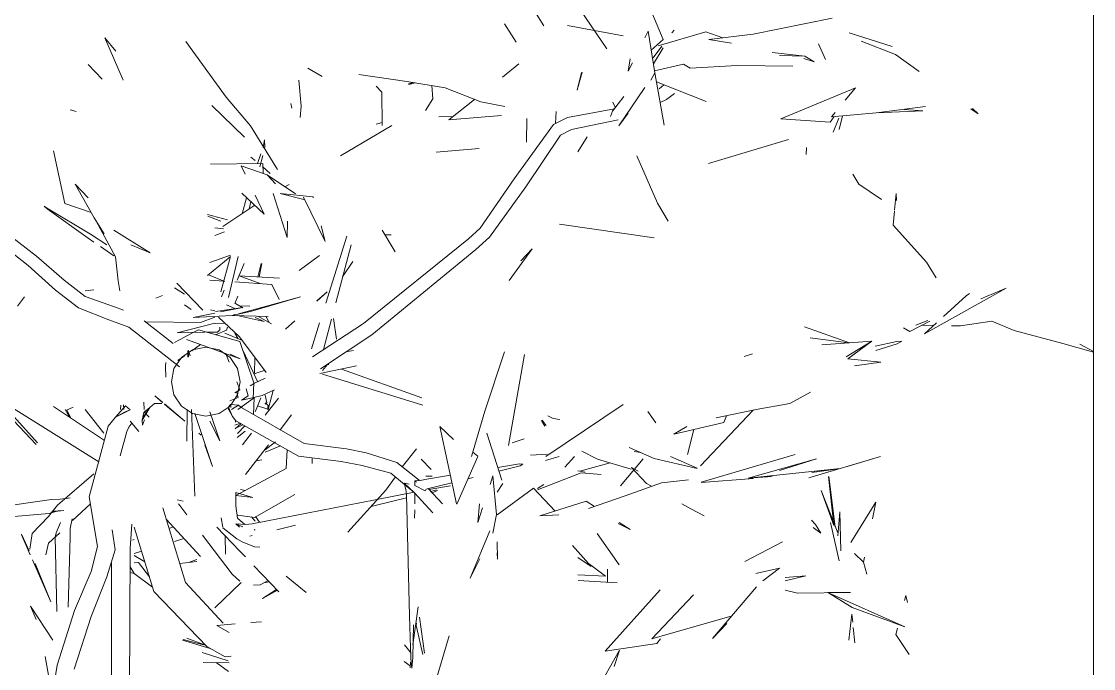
# Model space of a CAD drawing. Header units: millimetres. Extents: x -67152 to -48359, y -6192 to 21191.
# Drawn here: x -64955.8 to -64803.6, y 2000.7 to 2092.6 of the extents above; entities that cross this region are included whole.
import ezdxf

# ---------------------------------------------------------------- set-up
doc = ezdxf.new("R2010")
doc.units = ezdxf.units.MM
for name, color, linetype, lineweight in [('G-IMPT', 8, 'Continuous', 9), ('I-FURN', 30, 'Continuous', 9), ('L-PLNT', 71, 'Continuous', 9)]:
    doc.layers.add(name, color=color, linetype=linetype, lineweight=lineweight)

# ---------------------------------------------------------------- blocks, each defined once
blk = doc.blocks.new('PM_001 - PM_001-3564975-Nivel 1 Oficinas')
at = {"layer": 'I-FURN'}
blk.add_line((1578.57, -1900), (1578.57, 400), dxfattribs=at)
blk = doc.blocks.new('JARDIN VERTICAL_02 - JARDIN VERTICAL_02-V27-Nivel 1 Oficinas')
at = {"layer": 'G-IMPT'}
for p, q in [((91.31, 85.62), (92.51, 89.98)), ((92.44, 89.98), (91.41, 88.05)), ((91.31, 85.62), (89.45, 78.7)), ((88.12, 75.54), (89.45, 78.7)), ((89.93, 65.99), (83.46, 77.56)), ((83.46, 77.56), (84.95, 73.99)), ((88.81, 71.11), (88.12, 75.54)), ((58.69, 73.62), (57.93, 72.78)), ((57.94, 72.58), (58.69, 73.62)), ((84.54, 71.89), (84.18, 72.36)), ((84.54, 71.89), (87.46, 68.69)), ((88.81, 71.11), (88.79, 69.8)), ((79.73, 66.29), (81.99, 67.63)), ((88.37, 67.69), (89.93, 65.99)), ((88.74, 67.29), (88.7, 65.61)), ((58.55, 59.12), (57.65, 66.13)), ((58.26, 65.75), (58.04, 63.1)), ((58.53, 59.12), (58.26, 65.75)), ((79.73, 66.29), (74.5, 61.53)), ((88.68, 64.74), (88.03, 66.46)), ((88.11, 66.75), (89.59, 63.92)), ((50.25, 61.86), (52.68, 65.24)), ((89.59, 63.92), (89.08, 62.99)), ((90.97, 62.77), (91, 62.07)), ((90.97, 62.77), (91.33, 62.1)), ((126.7, 52.37), (131.56, 63.18)), ((128.1, 63.59), (127.08, 63.34)), ((127.08, 63.34), (127.8, 63.16)), ((131.56, 63.18), (128.82, 55.73)), ((135.49, 63.8), (132.64, 61.91)), ((47.16, 55.29), (49.1, 61.41)), ((48.37, 56.99), (50.25, 61.86)), ((71, 62.02), (70, 61.95)), ((70, 61.95), (72.35, 61.73)), ((72.49, 61.72), (74.5, 61.53)), ((91, 62.07), (91.67, 58.96)), ((91.33, 62.1), (92.3, 59.1)), ((131.71, 62.15), (132.64, 61.91)), ((68.68, 56.67), (70.82, 59.89)), ((93.47, 55.12), (93.95, 59.8)), ((94.49, 56.05), (93.95, 59.8)), ((108.76, 55.03), (107.34, 59.73)), ((107.34, 59.73), (110.36, 49.55)), ((58.55, 59.12), (59.1, 52.79)), ((93.18, 54.85), (90.95, 58.53)), ((90.95, 58.53), (91.5, 51.41)), ((90.95, 58.53), (93.46, 55.11)), ((116.19, 58.59), (113.84, 59.07)), ((119.57, 55.51), (113.84, 59.07)), ((68.68, 56.67), (67.25, 55.81)), ((122.38, 57.34), (121.13, 56.05)), ((122.38, 57.34), (121.66, 57.49)), ((124.05, 57.79), (122.38, 57.34)), ((54.96, 56.19), (56.73, 54.74)), ((54.96, 56.19), (59.4, 45.58)), ((91.19, 55.35), (88.92, 48.96)), ((91.21, 55.2), (90.48, 49.75)), ((126.76, 47.97), (126.65, 55.49)), ((126.65, 52.26), (126.65, 55.49)), ((126.7, 52.34), (128.82, 55.73)), ((130.86, 55.79), (129.75, 55.67)), ((129.75, 55.67), (133.43, 55.25)), ((133.82, 56.09), (131.62, 55.86)), ((58.49, 53.29), (59.1, 52.79)), ((60.91, 53.88), (58.96, 54.36)), ((61.28, 53.04), (59.3, 53.82)), ((110.41, 40.95), (109.07, 54)), ((109.07, 54), (110.36, 49.55)), ((109.1, 53.79), (109.61, 50.01)), ((110.2, 52.39), (117.35, 53.32)), ((112.17, 51.3), (118.21, 53.66)), ((120.73, 54.09), (115.22, 53.98)), ((118.6, 53.69), (115.22, 53.98)), ((116.71, 52.66), (122.16, 53.85)), ((47.37, 41.65), (45.08, 52.9)), ((48.74, 50.96), (50.95, 51.94)), ((59.07, 53.16), (59.84, 52.59)), ((59.84, 52.59), (59.4, 45.58)), ((110.2, 52.36), (117.14, 53.13)), ((112.17, 51.3), (117.14, 53.13)), ((51.27, 50.3), (50.48, 48.99)), ((50.83, 48.87), (51.27, 50.3)), ((109.33, 45.42), (107.68, 50.66)), ((110.41, 40.95), (107.68, 50.66)), ((117.03, 50.5), (116.4, 49.94)), ((118.22, 51.27), (117.03, 50.5)), ((118.22, 51.27), (117.42, 50.16)), ((49.95, 44.36), (50.48, 48.99)), ((50.38, 45.42), (50.48, 48.99)), ((63.46, 49.23), (64.45, 49.19)), ((99.84, 46.87), (98.21, 49.8)), ((124.52, 46.2), (124.31, 49.16)), ((124.31, 49.16), (125, 46.2)), ((51.81, 39.4), (51.89, 47.29)), ((111, 34.28), (107.05, 47.62)), ((126.76, 47.97), (126.34, 46.19)), ((62.33, 46.68), (65.74, 35.33)), ((99.84, 46.87), (100.69, 42.1)), ((122.28, 40.5), (119.49, 45.85)), ((110.41, 40.95), (110.17, 44.35)), ((123.97, 42.06), (123.23, 45.39)), ((123.23, 45.39), (125.02, 43.03)), ((48.13, 35.37), (47.37, 41.65)), ((93.14, 40.39), (92.75, 41.56)), ((101.86, 36.41), (100.69, 42.1)), ((108.66, 34.21), (100.77, 41.68)), ((110.49, 41.72), (111.02, 34.27)), ((125.88, 42.16), (133.2, 35.87)), ((48.13, 35.37), (48.63, 38.59)), ((51.81, 39.4), (52.17, 32.74)), ((133.25, 27.26), (129.96, 38.66)), ((47.89, 37.37), (47.01, 34.95)), ((102.52, 37.48), (101.55, 37.89)), ((102.52, 37.48), (104.16, 30.41)), ((131.08, 37.92), (133.2, 35.87)), ((49, 28.18), (47.01, 34.95)), ((56.91, 34.98), (54.13, 27.93)), ((109.02, 33.72), (107.36, 29.93)), ((107.61, 27.63), (109.05, 33.7)), ((114.78, 32.83), (115.77, 34.7)), ((52.17, 32.74), (51.62, 31.76)), ((103.07, 32.25), (104.16, 30.41)), ((103.5, 33.23), (107.06, 32.36)), ((111.07, 28.66), (110.64, 32.49)), ((114.78, 32.83), (114.05, 31.56)), ((133.25, 27.26), (126.99, 33.18)), ((51.62, 31.76), (52.56, 27.66)), ((56.63, 29.35), (55.78, 30.52)), ((46.79, 30.43), (47.19, 30.13)), ((52.83, 27.7), (60.3, 29.01)), ((55.11, 28.33), (54.55, 28.98)), ((57.08, 28.45), (56.63, 29.35)), ((71.37, 28.07), (73.93, 29.58)), ((40.92, 25.91), (48.1, 28.87)), ((52.83, 27.7), (46.94, 26.75)), ((49.64, 27.18), (48.1, 28.87)), ((49.07, 28.71), (50.7, 27.47)), ((49.3, 28.88), (51.56, 27.5)), ((52.83, 27.7), (53.88, 27.16)), ((71.37, 28.07), (64.62, 25.14)), ((74.33, 14.15), (76.3, 27.62)), ((100.96, 26.73), (102.57, 27.85)), ((107.61, 27.63), (106.07, 24.07)), ((111.07, 28.66), (112.92, 23.51)), ((134.98, 20.64), (126.28, 28.48)), ((133.91, 27.99), (133.24, 28.49)), ((133.91, 27.99), (134.98, 20.64)), ((46.94, 26.75), (47.89, 26.28)), ((54.92, 26.29), (60.39, 22.58)), ((111.53, 22.84), (107.66, 26.06)), ((108.89, 24.38), (111.16, 26.52)), ((111.58, 27.25), (111.16, 26.52)), ((51.42, 24.52), (52.62, 23.92)), ((106.78, 25.7), (106.63, 24.78)), ((107.71, 19.56), (109.15, 24.37)), ((109.44, 25.34), (108.89, 24.38)), ((46.13, 15.33), (47.58, 23.21)), ((50.84, 24.22), (52.62, 23.92)), ((56.23, 23.3), (58.31, 21.72)), ((58.59, 23.9), (60.39, 22.58)), ((107.36, 12.25), (99.98, 23.22)), ((114.74, 18.3), (112.92, 23.51)), ((116.71, 22.64), (117.73, 24.22)), ((117.73, 24.22), (116.87, 22.51)), ((57.81, 22.1), (57, 21.74)), ((59.21, 15.3), (57.97, 21.98)), ((58.31, 21.72), (58.05, 21.82)), ((59.04, 21.41), (58.31, 21.72)), ((60.92, 15.86), (59.52, 22.51)), ((109.44, 17.08), (108.25, 21.36)), ((122.75, 22.66), (118.27, 19.51)), ((124.95, 16.81), (125.31, 22.38)), ((137.19, 21.92), (134.84, 22.71)), ((140.85, 19.31), (134.84, 22.71)), ((42.76, 16.37), (49.43, 20.9)), ((109.65, 17.23), (109.91, 20.08)), ((122.66, 18.41), (124.34, 20.71)), ((125.2, 21), (123.33, 20.97)), ((124.34, 20.71), (124.18, 16.79)), ((107.71, 19.56), (106.61, 17.34)), ((113.7, 17.97), (114.45, 19.13)), ((119.99, 16.04), (122.97, 18.68)), ((122.97, 18.68), (121.68, 16.79)), ((55.32, 16.7), (52.75, 17.41)), ((55.32, 16.7), (52.81, 17.28)), ((64.09, 16.79), (61.93, 18.09)), ((109.56, 17.83), (109.4, 16.79)), ((109.65, 17.23), (112.07, 11.06)), ((113.7, 17.97), (115.78, 11.4)), ((60.19, 13.31), (59.21, 15.3)), ((61.7, 14.32), (60.92, 15.86)), ((108.84, 14.91), (107.36, 16.3)), ((60.05, 13.59), (58.33, 13.71)), ((69.02, 9.41), (61.7, 14.32)), ((101.96, 13.27), (102.11, 14.22)), ((107.36, 14.11), (107.9, 12.2)), ((115.65, 14.09), (115.78, 11.4)), ((67.9, 7.76), (60.19, 13.31)), ((101.96, 13.27), (101.57, 12.54)), ((102.95, 12.28), (102.18, 11.71)), ((107.16, 10.04), (107, 12.43)), ((115.1, 13.56), (111.86, 10.47)), ((39.34, 7.73), (46.15, 11.94)), ((103.04, 12.07), (102.23, 11.63)), ((111.88, 11.06), (111.34, 11.94)), ((62.71, 9.5), (59.34, 9.53)), ((76.2, 4.25), (69.02, 9.41)), ((82.36, 7.05), (77.86, 10.3)), ((77.86, 10.3), (79.55, 8.68)), ((105.77, 6.95), (92.88, 9.22)), ((104.82, 9.14), (105.4, 7.44)), ((111.86, 10.47), (115.65, 5.34)), ((48.51, 8), (45.89, 6.35)), ((53.46, 6.07), (51.58, 8.42)), ((74.92, 2.92), (67.9, 7.76)), ((108.42, 8.99), (108.37, 8.48)), ((108.37, 8.48), (108.89, 5.4)), ((108.42, 8.99), (108.66, 8.57)), ((108.66, 8.57), (109.41, 5.56)), ((56.97, 3.01), (57.65, 6.42)), ((100.9, 3.59), (92.5, 6.35)), ((112.42, 5.34), (111.18, 6.13)), ((59.53, -1.55), (58.91, 5.92)), ((110.71, 5.98), (104.02, 3.84)), ((115.6, 5.25), (110.11, 4.7)), ((111.32, 4.31), (110.11, 4.7)), ((118.23, 4.71), (115.6, 5.25)), ((119.45, 5.34), (121.91, 5.39)), ((121.04, 5.32), (121.91, 5.39)), ((77.94, 2.28), (76.2, 4.25)), ((100.9, 3.59), (107.34, 1.67)), ((116.74, 2.56), (114.64, 3.24)), ((124.64, 1.5), (117.9, 4.3)), ((56.97, 3.01), (54.98, -2.07)), ((59.53, -1.55), (56.62, 2.11)), ((64.11, -3.32), (63.58, 2.77)), ((76.45, 1.24), (74.92, 2.92)), ((90.06, -12.47), (77.94, 2.28)), ((106.71, 1.86), (107.28, 2.6)), ((107.36, 2.56), (114.13, -0.42)), ((110.32, 1.9), (110.5, 1.18)), ((116.74, 2.56), (114.05, 2.81)), ((121.89, 2.88), (124.64, 1.5)), ((88.44, -13.65), (76.45, 1.24)), ((59.09, -2.97), (59.05, -1.17)), ((103.11, -2.8), (114.05, -0.44)), ((103.11, -2.8), (104.92, -0.89)), ((110.02, -1.31), (110.63, -4.95)), ((111.07, -1.09), (111.95, -4.61)), ((111.5, -1.3), (112.02, -4.38)), ((140.03, -3.62), (132.81, -1.5)), ((54.08, -7.48), (54.98, -2.07)), ((111.91, -4.48), (114.09, -2.45)), ((56.56, -3.82), (54.67, -3.93)), ((58.2, -4.83), (56.56, -3.82)), ((109.21, -4.03), (107.72, -5.45)), ((110.12, -3.91), (110.12, -4.79)), ((112.09, -3.3), (112.32, -4.1)), ((112.19, -3.13), (112.53, -3.91)), ((112.47, -6.48), (115.34, -3.79)), ((94.92, -16.75), (99.03, -5.38)), ((96.01, -18.25), (100.04, -5.25)), ((108.22, -8.9), (110.71, -5.73)), ((110.75, -5.55), (110.63, -4.95)), ((110.79, -6.34), (110.75, -5.55)), ((110.79, -6.34), (110.77, -5.96)), ((111.49, -6.38), (112.22, -4.91)), ((112.03, -4.8), (111.95, -4.61)), ((112.22, -4.91), (112.03, -4.8)), ((134.11, -6.65), (128.7, -5.9)), ((130.16, -5.7), (135.3, -5.01)), ((135.45, -5.22), (131.37, -6.15)), ((54.08, -7.48), (53.11, -14.33)), ((54.22, -6.64), (54.46, -7.24)), ((54.22, -6.65), (54.46, -7.25)), ((54.41, -7.27), (54.23, -6.59)), ((54.27, -6.33), (54.53, -7.21)), ((106.28, -6.13), (108.82, -8.14)), ((109.71, -9.76), (112.47, -6.48)), ((110.79, -6.34), (111.01, -6.12)), ((111.49, -6.38), (110.79, -6.34)), ((112.47, -6.48), (111.12, -7.88)), ((111.3, -7.19), (111.12, -7.88)), ((112.03, -7.65), (112.8, -7.55)), ((112.42, -6.48), (113.5, -11.98)), ((112.47, -6.48), (112.7, -6.35)), ((112.7, -6.35), (114.05, -6.37)), ((112.8, -7.55), (129.99, -7.1)), ((113.2, -7.54), (114.29, -11.99)), ((114.93, -6.37), (116.13, -6.39)), ((136.06, -6.92), (129.99, -7.1)), ((131.02, -6.12), (131.37, -6.15)), ((135.92, -6.65), (131.28, -6.55)), ((135.27, -6.87), (134.11, -7.84)), ((137.43, -6.81), (135.92, -6.65)), ((137.43, -6.81), (136.06, -6.92)), ((136.49, -7.88), (137.08, -7.01)), ((136.57, -7), (137.37, -7.01)), ((106.84, -13.27), (108.22, -8.9)), ((110.26, -9.1), (112.13, -10.49)), ((111.12, -7.88), (112.03, -7.65)), ((111.12, -7.88), (111.39, -7.81)), ((64.65, -16.92), (60.33, -9.65)), ((75.19, -10.98), (78.26, -9.17)), ((75.85, -10.6), (75.84, -9.73)), ((75.93, -10.55), (75.84, -9.73)), ((108.63, -13.84), (109.71, -9.76)), ((112.13, -10.49), (118.08, -15.85)), ((55.58, -11.03), (54.75, -11.84)), ((60.32, -11), (55.58, -11.03)), ((60.16, -11.84), (59.9, -11)), ((116.89, -29.45), (113.5, -11.98)), ((114.44, -12.57), (114.29, -11.99)), ((93.19, -20.87), (88.44, -13.65)), ((94.91, -19.77), (90.06, -12.47)), ((106.27, -16.04), (106.84, -13.27)), ((79.65, -15.15), (81.84, -16.62)), ((92.5, -16.14), (92.27, -15.07)), ((95.57, -19.86), (94.47, -14.63)), ((108.04, -16.82), (108.63, -13.84)), ((85.57, -19), (76.05, -16.02)), ((85.5, -17.57), (77.28, -15.42)), ((105.49, -22.09), (106.27, -16.04)), ((90.69, -17.47), (87.73, -17.91)), ((92.16, -19.31), (87.84, -18.18)), ((95.66, -19.47), (96.01, -18.25)), ((107.32, -22.87), (108.04, -16.82)), ((53.37, -19.51), (52.19, -21.54)), ((70.51, -22.18), (76.81, -19.08)), ((74.6, -19.68), (76.81, -19.08)), ((83.96, -18.82), (85.26, -20.25)), ((83.96, -18.83), (85.25, -20.27)), ((94.26, -18.78), (94.29, -18.59)), ((95.15, -19.45), (94.26, -18.78)), ((70, -25.48), (70.46, -20.81)), ((70.46, -20.81), (70.59, -20.78)), ((78.81, -19.88), (80.94, -22.77)), ((92.05, -21.03), (88.36, -19.88)), ((108.32, -20.95), (107.55, -20.92)), ((57.57, -22.49), (53.88, -22.85)), ((57.57, -22.49), (59.19, -22.63)), ((70, -25.48), (70.86, -22.1)), ((86.77, -29.67), (84.67, -22.61)), ((84.67, -22.61), (87.06, -31.39)), ((100.47, -30.83), (105.49, -22.09)), ((126.66, -21.77), (124.35, -24.61)), ((57.86, -23.84), (57.22, -23.95)), ((67.32, -27.34), (70.06, -23.3)), ((68.69, -24.19), (69.03, -24.82)), ((88.07, -23.4), (89.25, -24.73)), ((88.07, -23.41), (89.24, -24.73)), ((103.54, -25.49), (101.42, -23.86)), ((102.26, -31.76), (107.32, -22.87)), ((116, -29.1), (112.74, -23.39)), ((117.75, -25.93), (117.1, -23.3)), ((76.24, -24.5), (70, -26.48)), ((73.93, -24.44), (76.24, -24.5)), ((82.01, -25.56), (81.69, -31.3)), ((85.04, -25.6), (82.91, -26.65)), ((101.49, -27.59), (99.05, -25.71)), ((106.71, -27.59), (105.85, -25.45)), ((109.04, -24.63), (106.41, -24.47)), ((112.89, -31.75), (109.04, -24.63)), ((122.87, -29.2), (126.55, -25.67)), ((127.54, -27.98), (126.34, -25.87)), ((60.36, -29.69), (66.6, -25.88)), ((67.32, -27.34), (66.05, -31.03)), ((66.26, -27.9), (67.13, -26.88)), ((68.62, -26.16), (67.32, -27.34)), ((82.91, -26.65), (82.54, -31.89)), ((87.31, -32.3), (87.46, -27.19)), ((88.49, -26.72), (87.42, -28.63)), ((88.28, -27.1), (87.46, -27.48)), ((98.7, -28.05), (97.89, -26.28)), ((100.65, -27.17), (97.98, -26.47)), ((99.71, -27.39), (98.65, -27.59)), ((99.92, -27.59), (99.71, -27.39)), ((100.11, -27.16), (99.73, -27.59)), ((100.68, -27.29), (100.11, -27.16)), ((100.17, -28.68), (100.68, -27.09)), ((106.42, -27.59), (105.27, -26.16)), ((109.89, -30.38), (105.69, -27.14)), ((125.57, -28.3), (124.96, -27.2)), ((125.13, -27.03), (125.28, -27.78)), ((127.54, -27.98), (126.22, -25.98)), ((62.36, -27.7), (63.47, -27.64)), ((62.36, -27.7), (63.47, -27.91)), ((64.36, -28.21), (65.75, -28.68)), ((64.61, -27.95), (66.19, -28.37)), ((67.13, -27.88), (65.74, -27.92)), ((65.74, -27.92), (65.82, -35.36)), ((72.92, -27.74), (69.96, -30.92)), ((72.92, -27.74), (70.25, -29.02)), ((81.83, -28.67), (79.93, -28.19)), ((79.94, -28.09), (81.85, -28.44)), ((82.76, -28.32), (81.68, -31.32)), ((88.16, -27.75), (87.33, -31.56)), ((88.16, -27.75), (87.6, -29.02)), ((90.33, -31.27), (95.43, -27.47)), ((96.71, -28.68), (92.32, -30.75)), ((95.54, -29.02), (95.15, -27.76)), ((96.91, -29.12), (96.22, -27.59)), ((99.02, -29.4), (98.7, -28.05)), ((100.91, -28.96), (99.01, -28.23)), ((107.97, -28.9), (107.84, -28.09)), ((116.68, -28.4), (115.89, -28.96)), ((120.2, -29.12), (120.24, -28.37)), ((125.57, -28.3), (125.61, -29.28)), ((130.95, -29.65), (130.82, -28.13)), ((56.31, -33.12), (60.36, -29.69)), ((64.81, -29.62), (65.31, -29.02)), ((72.88, -30.89), (70.59, -30.26)), ((72.22, -29.9), (71.14, -29.65)), ((71.67, -29.08), (74.7, -33.6)), ((85.98, -29.77), (85.94, -31.28)), ((86.77, -29.67), (87.31, -32.3)), ((96.88, -29.2), (91.03, -31.2)), ((95.57, -29.12), (93.29, -29.07)), ((96.88, -29.2), (99.13, -29.3)), ((97.3, -29.74), (96.91, -29.12)), ((98.73, -30), (97.76, -30.31)), ((98.73, -30), (99.34, -30.95)), ((101.38, -29.25), (99.01, -29.19)), ((99.34, -30.95), (99.02, -29.4)), ((100.68, -31.5), (99.13, -29.3)), ((100.96, -29.02), (100.91, -28.96)), ((105.69, -30.83), (104.02, -29.54)), ((112.48, -31.76), (113.18, -29.34)), ((112.89, -31.75), (113.18, -29.34)), ((115.68, -31.47), (116, -29.1)), ((115.94, -29.57), (116.54, -29.02)), ((117.01, -30.39), (116.89, -29.45)), ((116.91, -31.78), (117.01, -30.39)), ((117.7, -29.18), (117.79, -29.02)), ((118.66, -29.77), (118.55, -29.44)), ((120.2, -29.12), (119.48, -30.88)), ((120.78, -31.2), (121.61, -30.41)), ((57.48, -35.17), (62, -30.56)), ((67.25, -30.46), (66.05, -31.03)), ((84.76, -32.8), (78.95, -31.46)), ((82.29, -31.58), (79.91, -30.59)), ((85.63, -31.93), (84.56, -31.5)), ((86.21, -30.78), (85.63, -31.82)), ((86.33, -31.9), (85.81, -33.09)), ((86.17, -30.78), (86.82, -33.96)), ((86.17, -30.78), (86.75, -34.68)), ((87.2, -31.89), (87.31, -32.3)), ((90.33, -31.27), (87.57, -34.22)), ((91.03, -31.2), (89.37, -37.08)), ((90.78, -31.07), (89.81, -33.32)), ((90.62, -31.43), (89.82, -31.89)), ((93.49, -31.16), (90.75, -38.79)), ((92.83, -32.56), (93.49, -31.16)), ((93.27, -32.58), (94.86, -31.52)), ((94.86, -31.52), (96.73, -31.14)), ((96.73, -31.14), (98.6, -31.52)), ((97.86, -31.18), (96.73, -31.62)), ((98.31, -31.89), (97.86, -31.18)), ((98.97, -31.43), (98.27, -31.65)), ((98.6, -31.52), (100.18, -32.58)), ((98.97, -31.43), (99.45, -32.6)), ((99.34, -30.95), (99.24, -30.46)), ((99.95, -32.55), (100.05, -31.41)), ((100.05, -31.41), (100.28, -31.1)), ((100.05, -31.41), (100.11, -31.34)), ((100.05, -31.41), (100.68, -32.4)), ((100.28, -31.1), (100.47, -30.83)), ((101.69, -32.25), (102.26, -31.76)), ((102.35, -31.77), (102.48, -31.8)), ((102.48, -31.8), (102.35, -31.8)), ((102.89, -31.89), (102.63, -31.1)), ((103.4, -31.87), (102.68, -31.02)), ((103.31, -31.76), (102.83, -30.76)), ((104.06, -31.54), (102.97, -30.5)), ((104.63, -31.57), (103.74, -30.45)), ((112.03, -31.13), (112.19, -30.46)), ((112.46, -31.76), (114.36, -31.77)), ((114.36, -31.77), (116.1, -31.55)), ((116.1, -31.55), (117, -30.48)), ((116.91, -31.78), (117.33, -30.77)), ((116.91, -31.78), (117.39, -31.23)), ((116.94, -31.31), (116.91, -31.78)), ((117.39, -34.46), (120.78, -31.2)), ((117.49, -33.62), (119.05, -31.65)), ((119.05, -31.65), (119.48, -30.88)), ((125.06, -31.19), (124.04, -32.3)), ((125.25, -31.03), (128.86, -34.75)), ((131.36, -34.49), (131.14, -31.88)), ((56.31, -33.12), (48.39, -38.86)), ((72.96, -35.81), (73.73, -32.94)), ((75.44, -33.4), (75.94, -34.75)), ((78.73, -32.51), (79.77, -35.45)), ((83.96, -33.91), (78.95, -32.54)), ((81.63, -35.77), (79, -32.56)), ((82.49, -33.32), (81.54, -35.65)), ((84.69, -33.79), (83.72, -33.45)), ((87.31, -32.3), (87.62, -37.85)), ((88.4, -33.33), (88.46, -34.69)), ((89.39, -33.11), (88.98, -32.95)), ((90.06, -34.64), (89.39, -33.11)), ((92.21, -34.16), (93.27, -32.58)), ((93.97, -32.7), (92.77, -33.17)), ((99.95, -32.55), (100.38, -32.47)), ((100.05, -32.61), (99.95, -32.55)), ((99.95, -32.55), (100.34, -32.79)), ((100.18, -32.58), (101.24, -34.16)), ((100.34, -32.79), (101.69, -32.25)), ((100.68, -32.82), (100.34, -32.79)), ((100.34, -32.79), (100.62, -32.79)), ((101.69, -32.25), (100.62, -32.79)), ((124.04, -32.3), (118.51, -36.52)), ((118.61, -33.28), (121.22, -33.22)), ((131.36, -34.49), (132.36, -32.7)), ((135.8, -33.28), (134.36, -35.88)), ((136.36, -32.85), (135.17, -36.55)), ((135.8, -33.28), (135.73, -32.45)), ((136.59, -36.43), (136.64, -32.71)), ((137.88, -32.82), (136.61, -34.57)), ((73.2, -35.74), (73.93, -33.89)), ((74.88, -34.75), (74.99, -33.52)), ((82.43, -33.49), (82.29, -35.46)), ((86.64, -34.75), (86.51, -35.35)), ((86.98, -34.75), (87.62, -37.85)), ((87.58, -34.75), (88.31, -36.8)), ((89.76, -40.08), (88.42, -34.75)), ((88.98, -34.03), (89.37, -34.04)), ((89.37, -34.04), (89.42, -34.09)), ((89.37, -34.04), (89.5, -34.19)), ((89.67, -34.37), (89.5, -34.19)), ((89.69, -35.95), (89.67, -34.37)), ((91.84, -36.03), (92.21, -34.16)), ((101, -35.47), (105.13, -34.03)), ((101.24, -34.16), (101.62, -36.03)), ((105.13, -34.03), (102.35, -35.44)), ((116.08, -33.87), (117.39, -33.64)), ((125.23, -38.9), (131.01, -33.59)), ((86.58, -36.47), (82.72, -40.13)), ((89.76, -40.08), (89.7, -36.18)), ((91.84, -36.03), (92.21, -37.9)), ((101.23, -37.61), (108.79, -35.09)), ((101.62, -36.03), (101.24, -37.9)), ((105.69, -36.19), (108.79, -35.09)), ((126.52, -43.4), (134.36, -35.88)), ((133.16, -38.71), (134.11, -36.21)), ((133.33, -39.24), (134.11, -36.38)), ((133.45, -39.36), (134.62, -35.41)), ((88.31, -36.8), (88.2, -44.4)), ((89.37, -37.08), (90.37, -38.99)), ((90.75, -38.79), (91.46, -36.77)), ((91.46, -36.77), (92.32, -38)), ((93.27, -39.49), (92.21, -37.9)), ((101.24, -37.9), (100.18, -39.49)), ((100.68, -38.06), (113, -37.59)), ((104.02, -37.03), (104.32, -36.68)), ((104.02, -37.04), (104.32, -36.68)), ((116.24, -41.66), (121.56, -36.77)), ((122.4, -38.49), (121.96, -37.3)), ((122.55, -39.72), (122.25, -37.32)), ((84.3, -39.04), (83.38, -40.47)), ((86.45, -38.1), (85.8, -39.04)), ((90.4, -39.04), (91.14, -40.46)), ((92.26, -38.52), (93.04, -38.25)), ((93.19, -38.49), (92.26, -38.52)), ((92.4, -38.58), (93.26, -38.59)), ((93.05, -39.04), (93.72, -40)), ((94.86, -40.55), (93.27, -39.49)), ((100.18, -39.49), (98.6, -40.55)), ((99.88, -41.91), (102.35, -39)), ((100.27, -41.49), (102.35, -39.02)), ((100.68, -38.66), (105.19, -38.71)), ((113.49, -40.1), (113.71, -39.26)), ((115.63, -38.71), (114.3, -39.73)), ((114.63, -42.15), (125.23, -38.9)), ((119.4, -40.47), (118.99, -39.13)), ((91.32, -40.66), (88.08, -44.77)), ((94.61, -39.79), (88.99, -46.96)), ((96.73, -40.92), (94.86, -40.55)), ((98.6, -40.55), (96.73, -40.92)), ((114.3, -39.73), (114.05, -39.9)), ((117.34, -40.65), (117.58, -41.24)), ((84.5, -42.16), (84.86, -43.13)), ((94.51, -41.74), (93.98, -41.71)), ((94.51, -41.74), (96.06, -41.69)), ((98.71, -43.29), (99.68, -42.14)), ((98.71, -43.29), (99.68, -42.16)), ((99.8, -43.33), (99.81, -42.28)), ((99.91, -41.91), (100.27, -41.49)), ((78.4, -43.91), (75.2, -49.07)), ((77.28, -46.66), (78.4, -43.91)), ((100.38, -43.99), (99.8, -43.33)), ((101.08, -44.83), (100.38, -43.99)), ((102.2, -45.06), (100.38, -43.99)), ((100.38, -43.99), (101.77, -44.94)), ((100.99, -44.79), (101.75, -44.09)), ((117.39, -46.2), (126.52, -43.4)), ((124.44, -44.04), (122.42, -45.6)), ((123.97, -46.21), (125.89, -43.6)), ((99.62, -44.82), (100.68, -44.8)), ((101.08, -44.83), (100.87, -44.58)), ((101.08, -44.83), (101.14, -44.77)), ((101.08, -44.83), (102.2, -45.06)), ((102.2, -45.06), (101.77, -44.94)), ((102.15, -44.72), (102.89, -45.03)), ((102.89, -45.03), (102.2, -45.06)), ((102.35, -46.76), (103.81, -45.52)), ((102.69, -45.04), (102.89, -45.03)), ((121.12, -46.2), (120.8, -45.16)), ((121.4, -46.2), (122.29, -44.7)), ((122.45, -46.2), (122.42, -45.6)), ((88.99, -46.96), (87.95, -49.78)), ((100.7, -46.75), (100.14, -47.41)), ((100.7, -46.75), (101.04, -47.58)), ((100.7, -46.75), (101.77, -48.86)), ((102.59, -46.55), (103.17, -46.98)), ((103.17, -46.98), (103.81, -47.24)), ((116.95, -46.53), (120.44, -46.78)), ((119.15, -46.2), (119.22, -46.46)), ((120.44, -46.78), (149.14, -46.93)), ((123.01, -46.79), (123.97, -46.21)), ((123.97, -46.21), (123.83, -46.79)), ((47.89, -50.37), (53.88, -47.77)), ((82.4, -48.46), (79, -48.86)), ((82.4, -48.46), (83.82, -48.22)), ((86.56, -47.72), (86.11, -49)), ((100.01, -47.73), (100.68, -47.68)), ((100.06, -48.1), (100.68, -48.14)), ((100.14, -47.41), (100.5, -47.73)), ((100.14, -47.41), (101.77, -48.86)), ((101.04, -47.58), (101.77, -48.86)), ((103.81, -47.24), (107.24, -48.21)), ((47.89, -50.37), (49.77, -48.81)), ((73.93, -51.61), (79, -48.86)), ((77.28, -50.07), (75.79, -52.41)), ((78.86, -49.07), (77.54, -50.97)), ((86.11, -49), (84.63, -53.18)), ((87.95, -49.78), (86.21, -54.11)), ((101.77, -48.86), (103.05, -49.87)), ((103.05, -49.87), (113.08, -52.59)), ((117.78, -49.31), (120.6, -48.88)), ((120.6, -48.88), (124.45, -50.07)), ((122.43, -49.44), (149.43, -49.41)), ((124.45, -50.07), (130.06, -52.32)), ((51.67, -52.71), (53.74, -50.75)), ((75.72, -50.46), (73.47, -51.87)), ((99.33, -65.24), (108.1, -51.24)), ((100.23, -57.66), (105.06, -50.41)), ((100.68, -53.17), (104.02, -50.49)), ((113.08, -52.59), (120.14, -51.4)), ((120.14, -51.4), (123.67, -52.29)), ((73.47, -51.87), (68.67, -54.6)), ((70.59, -52.74), (68.67, -54.6)), ((72.7, -52.3), (71.39, -56.03)), ((72.16, -58.41), (75.79, -52.41)), ((72.16, -58.56), (76.33, -52.73)), ((76.88, -51.93), (76.33, -52.73)), ((84.63, -53.18), (82.29, -56.13)), ((83.66, -51.93), (83.83, -53.16)), ((109.8, -51.93), (114.28, -57.08)), ((114.07, -52.42), (116.46, -54.97)), ((123.67, -52.29), (129.21, -54.65)), ((130.06, -52.32), (137.57, -54.72)), ((58.34, -54.45), (58.1, -55.3)), ((86.21, -54.11), (83.71, -57.37)), ((129.21, -54.65), (136.99, -57.15)), ((71.39, -56.03), (63.91, -57.66)), ((82.29, -56.13), (78.88, -60.07)), ((100.81, -55.88), (100.32, -54.88)), ((100.68, -56), (101.74, -55.4)), ((100.81, -55.73), (101.86, -55.2)), ((100.81, -55.73), (101.78, -55.33)), ((113.24, -55.31), (113.3, -55.79)), ((113.24, -55.31), (113.42, -56.73)), ((115.12, -57.76), (115.01, -56.21)), ((115.01, -56.21), (115.2, -57.91)), ((116.19, -55.01), (117.58, -55.27)), ((117.58, -55.27), (118.79, -55.31)), ((118.79, -55.31), (128.77, -55.59)), ((83.71, -57.37), (80.24, -61.25)), ((113.42, -56.73), (113.47, -57.93)), ((114.28, -57.08), (114.98, -57.66)), ((115.12, -57.76), (115.04, -57.66)), ((115.2, -57.91), (115.05, -56.98)), ((115.05, -56.98), (115.44, -58.25)), ((115.07, -57.73), (115.85, -58.38)), ((116.7, -56.66), (118.18, -57.29)), ((118.18, -57.29), (118.42, -57.32)), ((118.2, -56.74), (119.64, -58.34)), ((118.42, -57.32), (118.76, -57.43)), ((118.76, -57.43), (129.37, -57.16)), ((128.59, -60.92), (133.46, -57.76)), ((141.43, -57.82), (135.75, -58.83)), ((136.99, -57.15), (142.51, -57.99)), ((71.78, -59), (72.16, -58.41)), ((71.78, -59), (72.16, -58.56)), ((113.47, -57.93), (115.08, -69.11)), ((115.44, -58.25), (116.84, -74.6)), ((115.85, -58.38), (118.29, -60.67)), ((119.64, -58.34), (121.33, -58.76)), ((128, -58.03), (122.05, -60.63)), ((128, -58.03), (122.55, -60.27)), ((78.88, -60.07), (73.89, -66.56)), ((101.21, -63.72), (105.4, -59.92)), ((101.44, -64.11), (105.62, -60.13)), ((118.29, -60.67), (120.5, -61)), ((130.49, -60.1), (128.59, -60.92)), ((80.24, -61.25), (75.46, -67.3)), ((84.68, -61.78), (85.98, -62.77)), ((120.73, -61.1), (118.37, -62.18)), ((121.32, -60.95), (118.59, -62.14))]:
    blk.add_line(p, q, dxfattribs=at)

msp = doc.modelspace()

# ---------------------------------------------------------------- block references
at = {"layer": 'I-FURN', "rotation": 180}
msp.add_blockref('PM_001 - PM_001-3564975-Nivel 1 Oficinas', (-63225.04, 944.53), dxfattribs=at)
at = {"layer": 'L-PLNT', "rotation": 269.9999999999999}
msp.add_blockref('JARDIN VERTICAL_02 - JARDIN VERTICAL_02-V27-Nivel 1 Oficinas', (-64893.59, 2138.15), dxfattribs=at)

doc.saveas('drawing.dxf')
